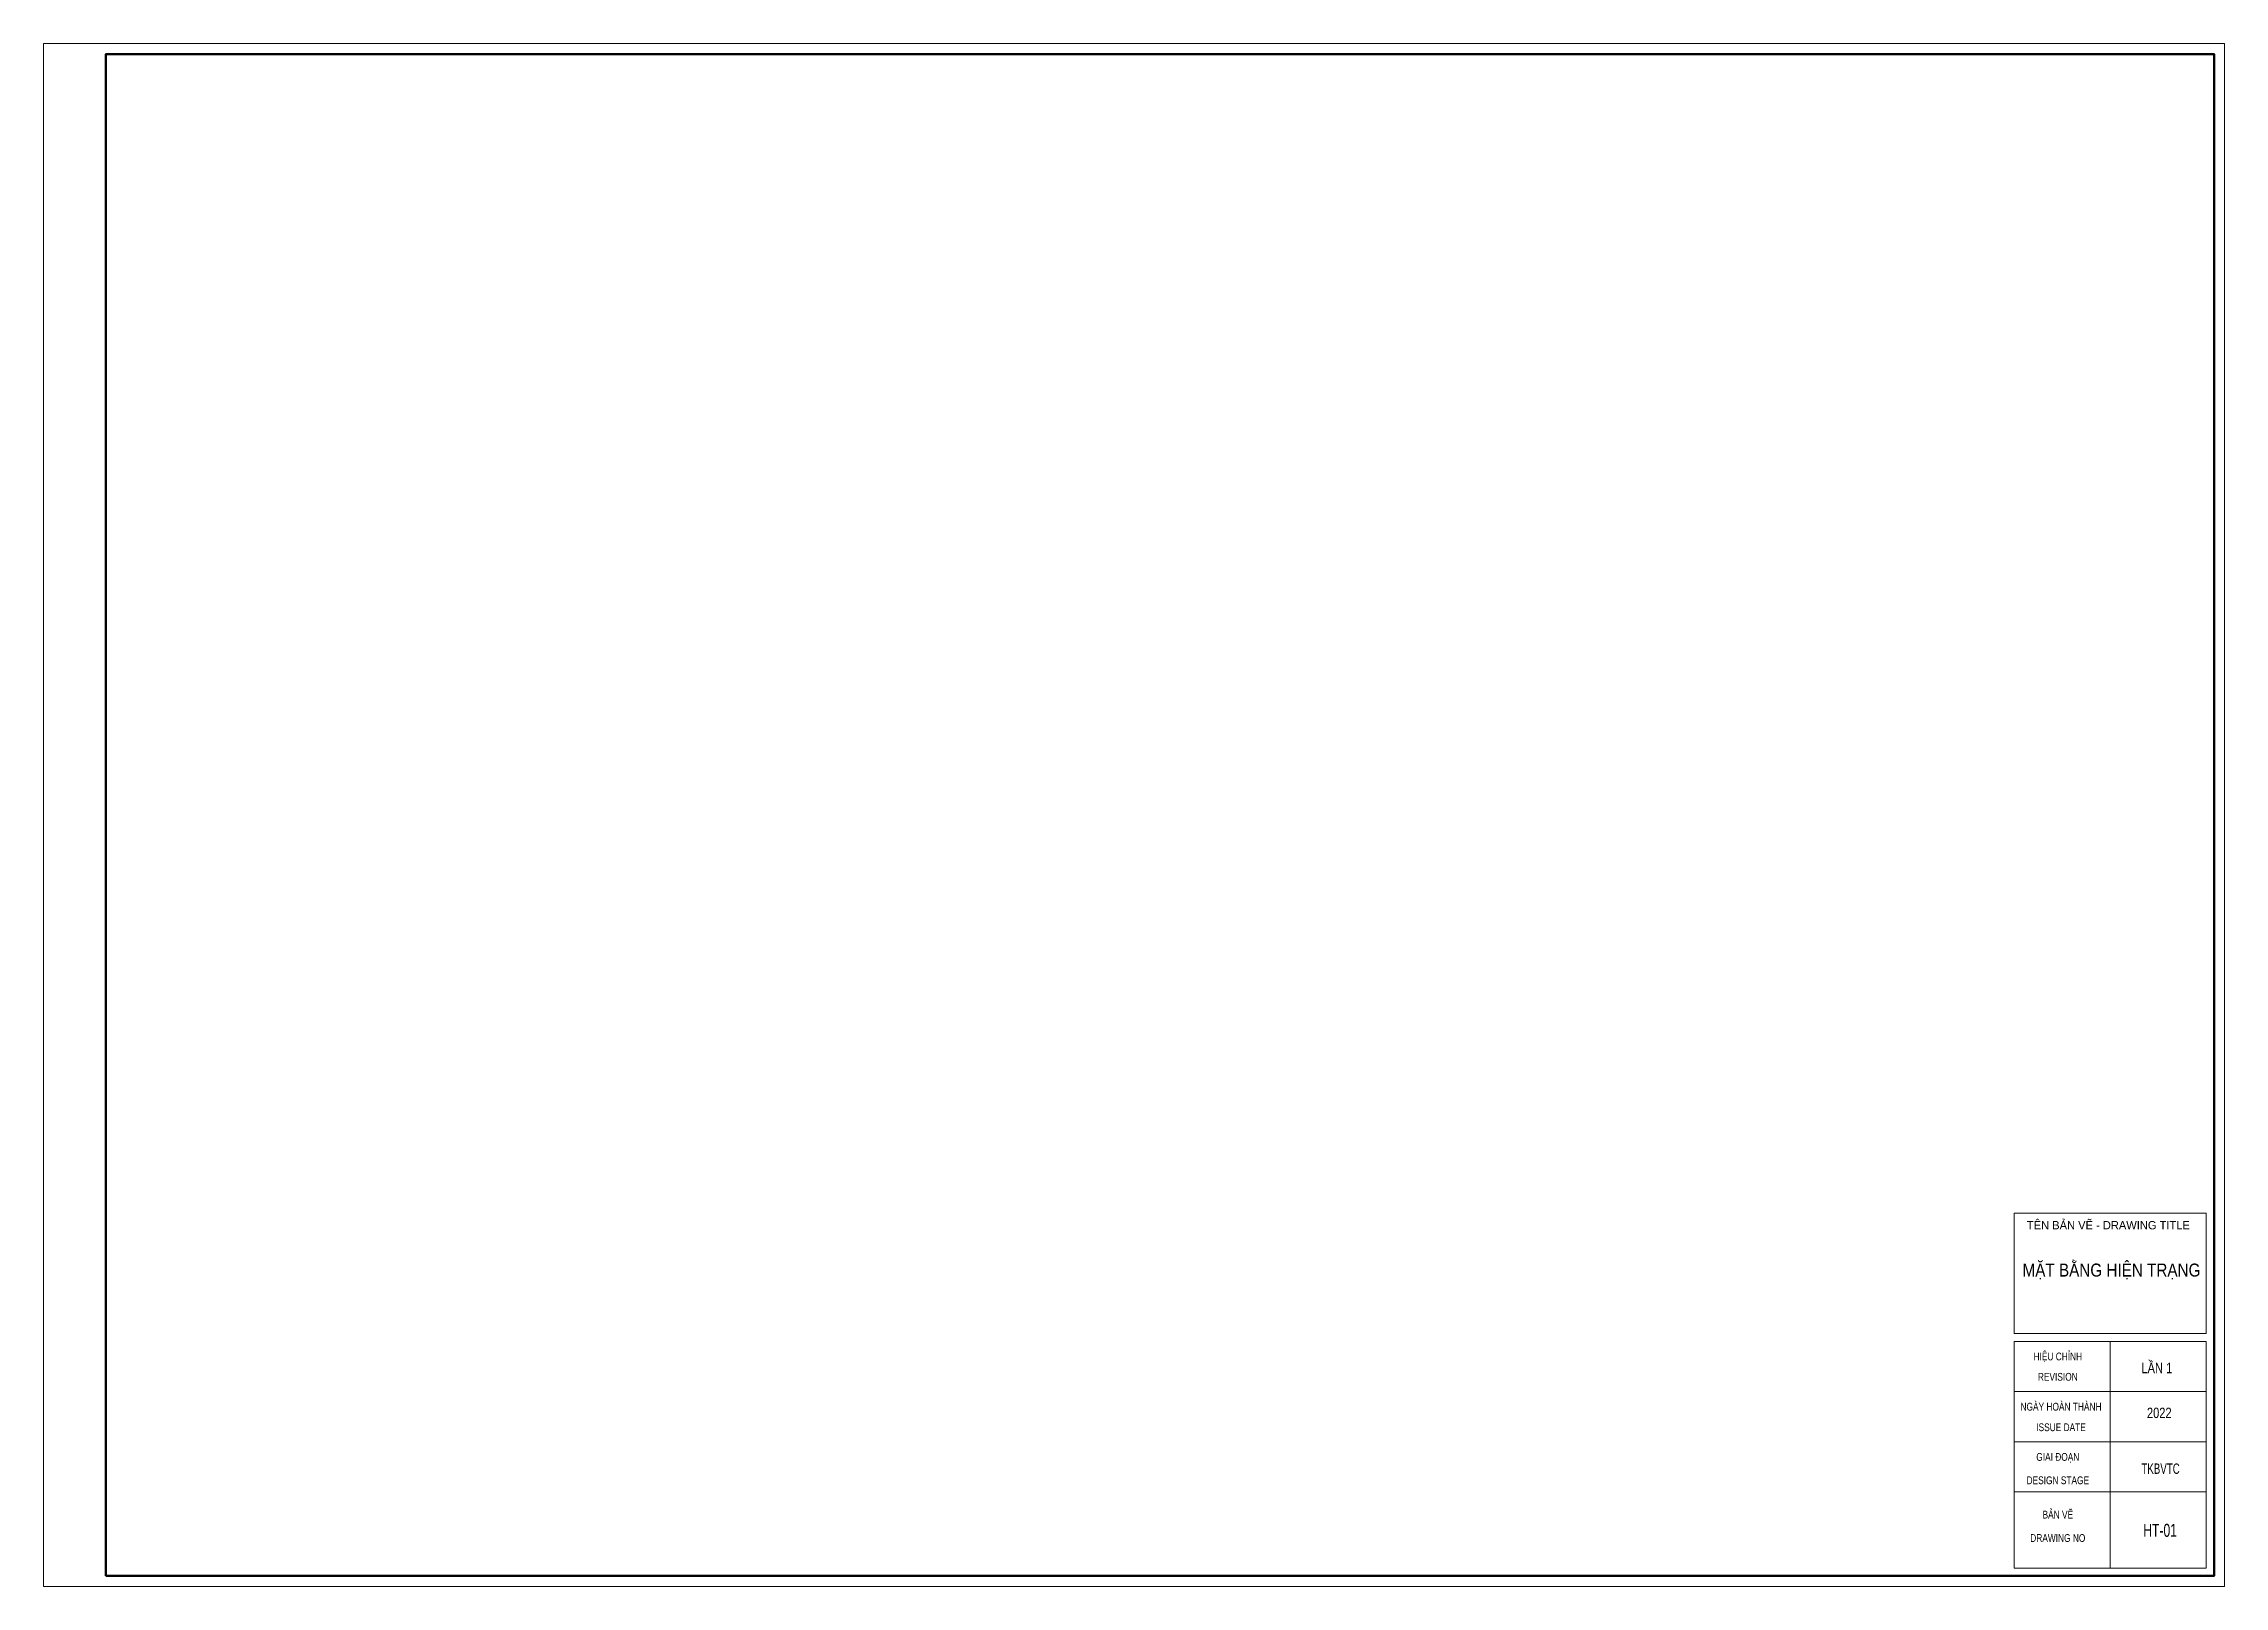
# Model space of a CAD drawing. Header units: millimetres. Extents: x 5243337 to 5938936, y 490824 to 785930.
# Drawn here: x 5243337 to 5285337, y 615878 to 645578 of the extents above; entities that cross this region are included whole.
import ezdxf
from ezdxf.enums import TextEntityAlignment as Align

# ---------------------------------------------------------------- set-up
doc = ezdxf.new("R2010")
doc.units = ezdxf.units.MM
doc.header["$MEASUREMENT"] = 0
doc.layers.get('0').update_dxf_attribs({"lineweight": 0})
doc.layers.get('Defpoints').update_dxf_attribs({"lineweight": 0})
for name, color, linetype, lineweight in [('Khungten_LCDI', 7, 'Continuous', 25), ('LC Net thay', 7, 'Continuous', 25), ('LC Text1', 3, 'Continuous', 20)]:
    doc.layers.add(name, color=color, linetype=linetype, lineweight=lineweight)
doc.styles.add('Khungten', font='VHAVAN.TTF', dxfattribs={"width": 0.9, "height": 5000})
doc.styles.add('Title', font='VHBLACK.TTF')

# ---------------------------------------------------------------- blocks, each defined once
blk = doc.blocks.new('lcdi fix')
at = {"layer": 'Defpoints', "lineweight": 0}
blk.add_lwpolyline([(-1200, -14850), (-1200, 14850), (40800, 14850), (40800, -14850)], close=True, dxfattribs=at)
at = {"layer": 'Khungten_LCDI', "color": 5, "lineweight": 25}
blk.add_line((40600, -14650), (40600, 14650), dxfattribs=at)
at = {"layer": 'Khungten_LCDI', "color": 9, "lineweight": 15}
for p, q in [((38600, -10133), (38600, -14500)), ((40450, -11100), (36750, -11100)), ((40450, -12067), (36750, -12067)), ((40450, -13033), (36750, -13033))]:
    blk.add_line(p, q, dxfattribs=at)
at = {"layer": 'Khungten_LCDI', "color": 5, "lineweight": 60}
blk.add_lwpolyline([(0, -14650), (0, 14650), (40600, 14650), (40600, -14650)], close=True, dxfattribs=at)
at = {"layer": 'Khungten_LCDI', "color": 9, "lineweight": 15}
for points in [[(36750, -9983), (40450, -9983), (40450, -7667), (36750, -7667)], [(36750, -14500), (40450, -14500), (40450, -10133), (36750, -10133)]]:
    blk.add_lwpolyline(points, close=True, dxfattribs=at)
at = {"color": 7, "style": 'Khungten'}
blk.add_text('tªn b¶n vÏ - drawing title', height=160, dxfattribs=at).set_placement((38566, -7977), align=Align.CENTER)
at = {"color": 7}
for s, height, style, width, p in [('hiÖu chØnh', 150, 'Khungten', 0.8, (37592, -10499)), ('revision', 150, 'Khungten', 0.8, (37592, -10891)), ('ngµy hoµn thµnh', 150, 'Khungten', 0.8, (37654, -11466)), ('issue date', 150, 'Khungten', 0.8, (37654, -11862)), ('giai ®o¹n', 150, 'Khungten', 0.8, (37592, -12433)), ('tkbvtc', 200, 'Title', 0.7, (39571, -12684)), ('design stage', 150, 'Khungten', 0.8, (37592, -12883)), ('b¶n vÏ', 150, 'Khungten', 0.8, (37592, -13544)), ('drawing nO', 150, 'Khungten', 0.8, (37592, -13994))]:
    blk.add_text(s, height=height, dxfattribs=dict(at, style=style, width=width)).set_placement(p, align=Align.CENTER)
at = {"color": 7, "style": 'Khungten', "width": 0.8}
for tag, p in [('REVISION', (39499, -10746)), ('2020', (39546, -11609))]:
    blk.add_attdef(tag, text='', height=200, dxfattribs=at).set_placement(p, align=Align.CENTER)
at = {"layer": 'LC Text1', "style": 'Title', "width": 1.485915}
for tag, p, p2 in [('TENBANVE1', (36913, -8886), (40339, -8886)), ('TENBANVE2', (36913, -9562), (40339, -9562))]:
    blk.add_attdef(tag, text='', height=250, dxfattribs=at).set_placement(p, p2, align=Align.FIT)
at = {"layer": 'LC Text1', "style": 'Title', "width": 0.7}
blk.add_attdef('SOBANVE', text='', height=250, dxfattribs=at).set_placement((39562, -13896), align=Align.CENTER)

msp = doc.modelspace()

# ---------------------------------------------------------------- block references
at = {"layer": 'LC Net thay'}
ref = msp.add_blockref('lcdi fix', (5244537, 630728.5), dxfattribs=at)
ref.add_attrib('NGAYHT', '2022', dxfattribs={"layer": 'LC Text1', "height": 200, "style": 'Khungten', "width": 0.8}).set_placement((5284083.1, 619119.1), align=Align.CENTER)
ref.add_attrib('REVISION', 'lÇn 1', dxfattribs={"layer": 'LC Text1', "height": 200, "style": 'Khungten', "width": 0.8}).set_placement((5284035.8, 619982.2), align=Align.CENTER)
ref.add_attrib('SOBANVE', 'ht-01', dxfattribs={"layer": 'LC Text1', "height": 250, "style": 'Title', "width": 0.7}).set_placement((5284099, 616832.3), align=Align.CENTER)
ref.add_attrib('TENBANVE1', 'mÆt b»ng hiÖn tr¹ng', dxfattribs={"layer": 'LC Text1', "height": 250, "style": 'Title', "width": 0.749974}).set_placement((5281449.7, 621842.7), (5284876.1, 621842.7), align=Align.FIT)

doc.saveas('drawing.dxf')
